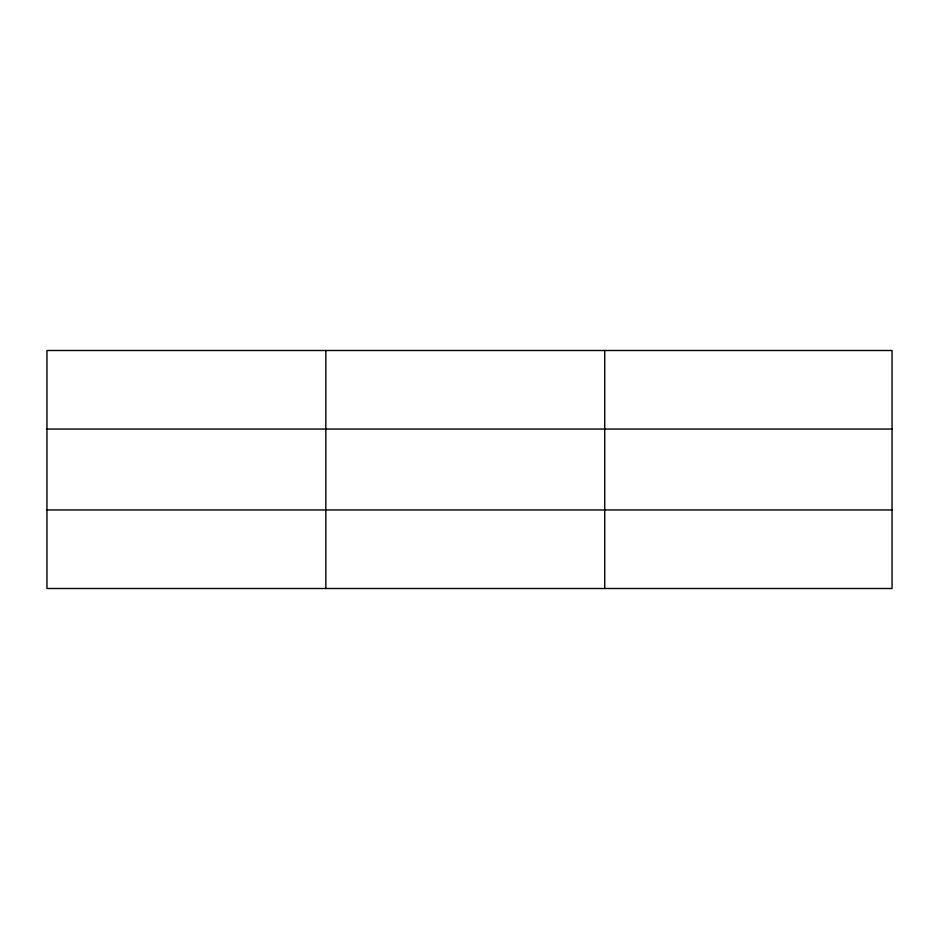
<?xml version="1.0" encoding="UTF-8"?>
<svg xmlns="http://www.w3.org/2000/svg" width="939" height="939" viewBox="0 0 939 939"><rect width="100%" height="100%" fill="white"/><g stroke="black" fill="none" stroke-linecap="round" stroke-linejoin="round"><path stroke-width="1.41" d="M325.833 588.495L325.833 350.505M604.716 588.495L604.716 350.505M892.05 509.959L892.05 588.495L46.95 588.495L46.95 350.505L892.05 350.505L892.05 509.959L46.95 509.959M46.95 429.041L892.05 429.041"/></g></svg>
